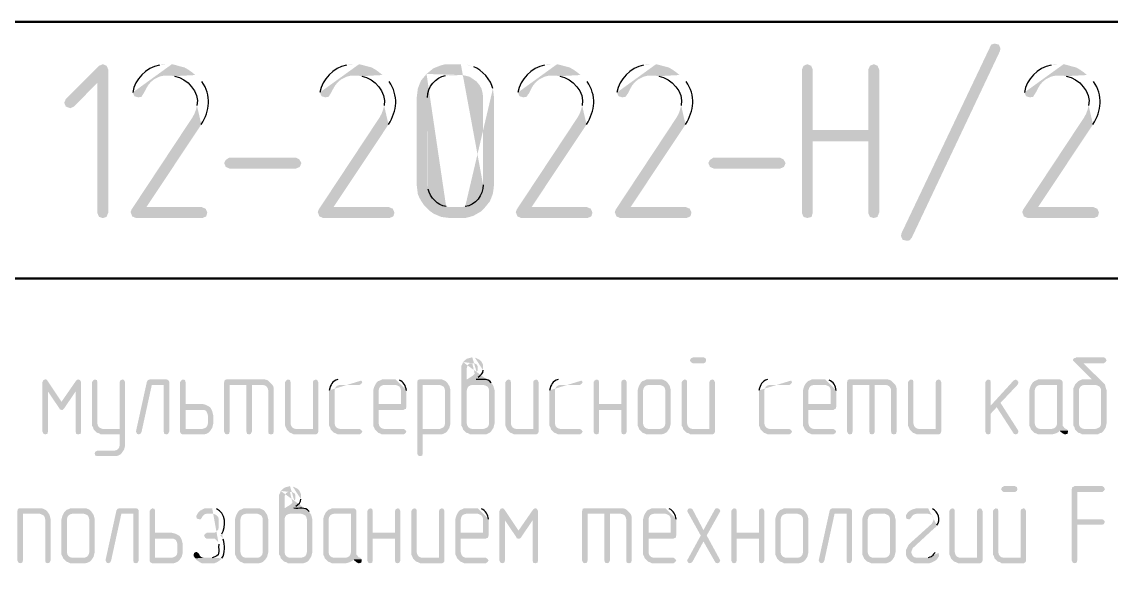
# Model space of a CAD drawing. Header units: millimetres. Extents: x -211 to 10565, y -2293 to 2244.
# Drawn here: x 5056.95 to 5099.33, y -733.94 to -712.16 of the extents above; entities that cross this region are included whole.
import ezdxf

# ---------------------------------------------------------------- set-up
doc = ezdxf.new("R2010")
doc.units = ezdxf.units.MM
doc.layers.add('PDF _Геометрия', color=7, linetype='Continuous')
doc.layers.add('PDF _Сплошная заливка', color=7, linetype='Continuous')

msp = doc.modelspace()

# ---------------------------------------------------------------- hatches: boundary and pattern name
at = {"layer": 'PDF _Сплошная заливка', "transparency": 33554559}
for points in [[(5095.001, -713.307), (5091.573, -720.565), (5091.488, -720.671), (5091.382, -720.692), (5091.213, -720.65), (5091.15, -720.502), (5091.171, -720.396), (5094.62, -713.138), (5094.662, -713.054), (5094.789, -713.011), (5094.959, -713.054), (5095.022, -713.202)], [(5060.107, -713.815), (5059.959, -713.879), (5058.668, -715.17), (5058.605, -715.318), (5058.668, -715.466), (5058.838, -715.529), (5058.986, -715.466), (5059.896, -714.535), (5060.319, -714.027), (5060.255, -713.879)], [(5087.51, -713.815), (5087.362, -713.879), (5087.298, -714.027), (5087.298, -719.613), (5087.362, -719.761), (5087.51, -719.804), (5087.679, -719.761), (5087.679, -719.74), (5087.722, -719.592), (5087.722, -716.82), (5089.88, -716.82), (5087.722, -716.376), (5087.722, -714.027), (5087.658, -713.879)], [(5090.092, -713.815), (5089.944, -713.879), (5089.88, -714.027), (5089.88, -716.376), (5087.722, -716.376), (5089.88, -716.82), (5089.88, -719.613), (5089.944, -719.761), (5090.092, -719.804), (5090.24, -719.761), (5090.24, -719.74), (5090.303, -719.592), (5090.303, -714.027), (5090.24, -713.879)], [(5060.319, -714.027), (5059.896, -714.535), (5059.896, -719.613), (5059.959, -719.761), (5060.107, -719.804), (5060.255, -719.761), (5060.255, -719.74), (5060.319, -719.592)], [(5067.619, -717.878), (5065.038, -717.878), (5064.89, -717.815), (5064.826, -717.666), (5064.89, -717.54), (5065.017, -717.455), (5067.619, -717.455), (5067.746, -717.518), (5067.831, -717.666), (5067.767, -717.815)], [(5086.452, -717.878), (5083.87, -717.878), (5083.722, -717.815), (5083.659, -717.666), (5083.722, -717.54), (5083.849, -717.455), (5086.452, -717.455), (5086.579, -717.518), (5086.664, -717.666), (5086.6, -717.815)], [(5083.468, -725.221), (5083.045, -725.221), (5083.045, -725.242), (5082.982, -725.263), (5082.939, -725.348), (5082.982, -725.411), (5083.045, -725.454), (5083.49, -725.454), (5083.553, -725.411), (5083.574, -725.348), (5083.553, -725.263)], [(5099.042, -725.221), (5097.963, -725.221), (5097.963, -725.242), (5097.879, -725.263), (5097.836, -725.327), (5097.858, -725.369), (5098.577, -726.088), (5098.196, -726.088), (5098.133, -726.109), (5098.048, -726.152), (5097.921, -726.279), (5097.9, -726.342), (5097.858, -726.427), (5097.858, -727.887), (5097.9, -727.95), (5097.921, -728.035), (5098.281, -728.014), (5098.196, -727.993), (5098.133, -727.95), (5098.09, -727.887), (5098.069, -727.802), (5098.069, -726.512), (5098.09, -726.427), (5098.133, -726.363), (5098.196, -726.321), (5098.281, -726.3), (5098.704, -726.3), (5099.085, -726.279), (5099.021, -726.215), (5098.238, -725.454), (5099.042, -725.454), (5099.106, -725.411), (5099.148, -725.348), (5099.106, -725.263)], [(5057.864, -726.088), (5057.801, -726.109), (5057.758, -726.194), (5057.97, -726.554), (5058.414, -727.21), (5058.499, -726.956), (5057.949, -726.131), (5057.907, -726.088)], [(5057.758, -726.194), (5057.758, -728.12), (5057.801, -728.204), (5057.864, -728.226), (5057.949, -728.204), (5057.97, -728.12), (5057.97, -726.554)], [(5059.155, -726.088), (5059.134, -726.088), (5059.07, -726.131), (5058.499, -726.956), (5058.414, -727.21), (5058.436, -727.252), (5058.499, -727.273), (5058.541, -727.273), (5058.605, -727.21), (5059.049, -726.554), (5059.261, -726.194), (5059.219, -726.109)], [(5059.261, -726.194), (5059.049, -726.554), (5059.049, -728.12), (5059.07, -728.204), (5059.155, -728.226), (5059.219, -728.204), (5059.24, -728.204), (5059.261, -728.12)], [(5059.79, -726.088), (5059.726, -726.131), (5059.684, -726.194), (5059.684, -727.887), (5059.726, -727.95), (5059.748, -728.035), (5060.107, -728.014), (5060.044, -727.993), (5059.959, -727.95), (5059.917, -727.887), (5059.896, -727.802), (5059.896, -726.194), (5059.875, -726.109)], [(5060.869, -726.088), (5060.784, -726.131), (5060.763, -726.194), (5060.763, -728.014), (5060.107, -728.014), (5059.748, -728.035), (5059.875, -728.162), (5059.959, -728.183), (5060.023, -728.226), (5060.763, -728.226), (5060.763, -728.649), (5060.742, -728.733), (5060.7, -728.797), (5060.636, -728.839), (5060.552, -728.86), (5059.896, -728.86), (5059.811, -728.903), (5059.79, -728.966), (5059.811, -729.051), (5059.896, -729.072), (5060.636, -729.072), (5060.7, -729.051), (5060.784, -729.008), (5060.848, -728.945), (5060.933, -728.818), (5060.975, -728.649), (5060.975, -726.194), (5060.933, -726.109)], [(5062.583, -726.088), (5061.927, -726.088), (5061.864, -726.109), (5061.821, -726.173), (5061.398, -728.099), (5061.398, -728.12), (5061.44, -728.204), (5061.504, -728.226), (5061.567, -728.204), (5061.61, -728.141), (5062.012, -726.3), (5062.477, -726.3), (5062.689, -726.194), (5062.689, -726.173), (5062.647, -726.109)], [(5062.689, -726.194), (5062.477, -726.3), (5062.477, -728.12), (5062.498, -728.204), (5062.583, -728.226), (5062.647, -728.204), (5062.689, -728.12)], [(5063.218, -726.088), (5063.154, -726.131), (5063.112, -726.194), (5063.112, -728.141), (5063.154, -728.204), (5063.218, -728.226), (5064.043, -728.226), (5064.128, -728.204), (5064.212, -728.162), (5064.276, -728.099), (5064.318, -728.035), (5063.324, -728.014), (5063.324, -727.273), (5063.98, -727.273), (5064.318, -727.231), (5064.276, -727.168), (5064.212, -727.125), (5064.128, -727.083), (5064.064, -727.062), (5063.98, -727.041), (5063.324, -727.041), (5063.324, -726.194), (5063.303, -726.109)], [(5066.328, -726.088), (5064.911, -726.088), (5064.847, -726.109), (5064.826, -726.194), (5064.826, -728.12), (5064.868, -728.204), (5064.932, -728.226), (5065.017, -728.204), (5065.038, -728.12), (5065.038, -726.3), (5066.328, -726.3), (5066.688, -726.279), (5066.561, -726.152), (5066.498, -726.109), (5066.413, -726.088)], [(5066.688, -726.279), (5066.328, -726.3), (5066.413, -726.321), (5066.477, -726.363), (5066.519, -726.427), (5066.54, -726.512), (5066.54, -728.12), (5066.561, -728.204), (5066.646, -728.226), (5066.731, -728.204), (5066.752, -728.12), (5066.752, -726.427), (5066.731, -726.342)], [(5067.302, -726.088), (5067.238, -726.131), (5067.196, -726.194), (5067.196, -727.887), (5067.238, -727.972), (5067.26, -728.035), (5067.619, -728.014), (5067.535, -727.993), (5067.471, -727.95), (5067.429, -727.887), (5067.408, -727.802), (5067.408, -726.194), (5067.386, -726.109)], [(5068.381, -726.088), (5068.296, -726.131), (5068.275, -726.194), (5068.275, -728.014), (5067.619, -728.014), (5067.26, -728.035), (5067.386, -728.162), (5067.45, -728.183), (5067.535, -728.226), (5068.402, -728.226), (5068.466, -728.183), (5068.487, -728.12), (5068.487, -726.194), (5068.445, -726.109)], [(5070.709, -726.279), (5070.666, -726.363), (5070.645, -726.427), (5070.624, -726.512), (5070.624, -727.887), (5070.666, -727.972), (5070.688, -728.035), (5070.814, -728.162), (5070.878, -728.183), (5070.963, -728.226), (5071.809, -728.226), (5071.872, -728.183), (5071.915, -728.12), (5071.872, -728.056), (5071.809, -728.014), (5071.047, -728.014), (5070.963, -727.993), (5070.899, -727.95), (5070.857, -727.887), (5070.836, -727.802), (5070.836, -727.273), (5071.809, -727.273), (5071.83, -727.252), (5071.894, -727.231), (5071.915, -727.146), (5070.836, -727.041), (5070.836, -726.512), (5070.857, -726.427), (5070.899, -726.363), (5070.963, -726.321), (5071.047, -726.3), (5071.492, -726.3)], [(5073.206, -726.088), (5072.423, -726.088), (5072.359, -726.109), (5072.338, -726.194), (5072.338, -728.987), (5072.38, -729.051), (5072.444, -729.072), (5072.528, -729.051), (5072.55, -728.966), (5072.55, -728.226), (5073.29, -728.226), (5073.354, -728.204), (5073.438, -728.162), (5073.502, -728.099), (5073.544, -728.035), (5072.55, -728.014), (5072.55, -726.3), (5073.206, -726.3), (5073.544, -726.279), (5073.502, -726.215), (5073.438, -726.152), (5073.354, -726.109), (5073.29, -726.088)], [(5073.544, -726.279), (5073.206, -726.3), (5073.269, -726.321), (5073.354, -726.363), (5073.396, -726.427), (5073.417, -726.512), (5073.417, -727.802), (5073.396, -727.887), (5073.354, -727.95), (5073.269, -727.993), (5073.206, -728.014), (5072.55, -728.014), (5073.544, -728.035), (5073.586, -727.972), (5073.629, -727.802), (5073.629, -726.512), (5073.586, -726.342)], [(5075.258, -726.279), (5074.898, -726.3), (5074.983, -726.321), (5075.068, -726.363), (5075.11, -726.427), (5075.131, -726.512), (5075.131, -727.802), (5075.11, -727.887), (5075.068, -727.95), (5074.983, -727.993), (5074.898, -728.014), (5074.475, -728.014), (5074.116, -728.035), (5074.242, -728.162), (5074.327, -728.183), (5074.391, -728.226), (5075.004, -728.226), (5075.068, -728.204), (5075.152, -728.162), (5075.216, -728.099), (5075.3, -727.972), (5075.343, -727.802), (5075.343, -726.512), (5075.3, -726.342)], [(5075.872, -726.088), (5075.808, -726.131), (5075.766, -726.194), (5075.766, -727.887), (5075.808, -727.972), (5075.829, -728.035), (5076.189, -728.014), (5076.105, -727.993), (5076.041, -727.95), (5075.999, -727.887), (5075.978, -727.802), (5075.978, -726.194), (5075.956, -726.109)], [(5076.951, -726.088), (5076.866, -726.131), (5076.845, -726.194), (5076.845, -728.014), (5076.189, -728.014), (5075.829, -728.035), (5075.956, -728.162), (5076.02, -728.183), (5076.105, -728.226), (5076.972, -728.226), (5077.036, -728.183), (5077.057, -728.12), (5077.057, -726.194), (5077.014, -726.109)], [(5079.3, -726.088), (5079.236, -726.131), (5079.194, -726.194), (5079.194, -728.12), (5079.236, -728.204), (5079.3, -728.226), (5079.384, -728.204), (5079.406, -728.12), (5079.406, -727.273), (5080.273, -727.273), (5079.406, -727.041), (5079.406, -726.194), (5079.384, -726.109)], [(5080.379, -726.088), (5080.294, -726.131), (5080.273, -726.194), (5080.273, -727.041), (5079.406, -727.041), (5080.273, -727.273), (5080.273, -728.12), (5080.294, -728.204), (5080.379, -728.226), (5080.442, -728.204), (5080.485, -728.12), (5080.485, -726.194), (5080.442, -726.109)], [(5080.993, -726.279), (5080.95, -726.363), (5080.929, -726.427), (5080.908, -726.512), (5080.908, -727.887), (5080.95, -727.972), (5080.971, -728.035), (5081.331, -728.014), (5081.247, -727.993), (5081.183, -727.95), (5081.141, -727.887), (5081.12, -727.802), (5081.12, -726.512), (5081.141, -726.427), (5081.183, -726.363), (5081.247, -726.321), (5081.331, -726.3), (5081.776, -726.3)], [(5081.776, -726.088), (5081.247, -726.088), (5081.162, -726.131), (5081.098, -726.152), (5081.035, -726.215), (5080.993, -726.279), (5081.776, -726.3), (5081.839, -726.321), (5081.924, -726.363), (5081.966, -726.427), (5081.987, -726.512), (5081.987, -727.802), (5081.966, -727.887), (5081.924, -727.95), (5081.86, -727.993), (5081.776, -728.014), (5081.331, -728.014), (5080.971, -728.035), (5081.098, -728.162), (5081.162, -728.183), (5081.247, -728.226), (5081.839, -728.226), (5081.924, -728.204), (5082.008, -728.162), (5082.072, -728.099), (5082.156, -727.972), (5082.199, -727.802), (5082.199, -726.512), (5082.156, -726.342), (5082.072, -726.215), (5082.008, -726.152), (5081.924, -726.109), (5081.86, -726.088)], [(5082.728, -726.088), (5082.664, -726.131), (5082.622, -726.194), (5082.622, -727.887), (5082.664, -727.95), (5082.685, -728.035), (5083.045, -728.014), (5082.961, -727.993), (5082.897, -727.95), (5082.855, -727.887), (5082.834, -727.802), (5082.834, -726.194), (5082.812, -726.109)], [(5083.807, -726.088), (5083.722, -726.131), (5083.701, -726.194), (5083.701, -728.014), (5083.045, -728.014), (5082.685, -728.035), (5082.812, -728.162), (5082.897, -728.183), (5082.961, -728.226), (5083.828, -728.226), (5083.892, -728.183), (5083.913, -728.12), (5083.913, -726.194), (5083.87, -726.109)], [(5087.425, -726.279), (5087.383, -726.363), (5087.362, -726.427), (5087.341, -726.512), (5087.341, -727.887), (5087.383, -727.972), (5087.404, -728.035), (5087.531, -728.162), (5087.595, -728.183), (5087.679, -728.226), (5088.526, -728.226), (5088.589, -728.183), (5088.632, -728.12), (5088.589, -728.056), (5088.526, -728.014), (5087.764, -728.014), (5087.679, -727.993), (5087.616, -727.95), (5087.574, -727.887), (5087.552, -727.802), (5087.552, -727.273), (5088.526, -727.273), (5088.547, -727.252), (5088.61, -727.231), (5088.632, -727.146), (5087.552, -727.041), (5087.552, -726.512), (5087.574, -726.427), (5087.616, -726.363), (5087.679, -726.321), (5087.764, -726.3), (5088.208, -726.3)], [(5090.557, -726.088), (5089.139, -726.088), (5089.076, -726.109), (5089.055, -726.194), (5089.055, -728.12), (5089.097, -728.204), (5089.161, -728.226), (5089.245, -728.204), (5089.266, -728.12), (5089.266, -726.3), (5090.557, -726.3), (5090.917, -726.279), (5090.79, -726.152), (5090.726, -726.109), (5090.642, -726.088)], [(5090.917, -726.279), (5090.557, -726.3), (5090.642, -726.321), (5090.705, -726.363), (5090.748, -726.427), (5090.769, -726.512), (5090.769, -728.12), (5090.79, -728.204), (5090.875, -728.226), (5090.959, -728.204), (5090.98, -728.12), (5090.98, -726.427), (5090.959, -726.342)], [(5091.531, -726.088), (5091.467, -726.131), (5091.425, -726.194), (5091.425, -727.887), (5091.467, -727.972), (5091.488, -728.035), (5091.848, -728.014), (5091.763, -727.993), (5091.7, -727.95), (5091.657, -727.887), (5091.636, -727.802), (5091.636, -726.194), (5091.615, -726.109)], [(5092.61, -726.088), (5092.525, -726.131), (5092.504, -726.194), (5092.504, -728.014), (5091.848, -728.014), (5091.488, -728.035), (5091.615, -728.162), (5091.679, -728.183), (5091.763, -728.226), (5092.631, -728.226), (5092.694, -728.183), (5092.716, -728.12), (5092.716, -726.194), (5092.673, -726.109)], [(5094.535, -726.088), (5094.472, -726.131), (5094.43, -726.194), (5094.43, -728.12), (5094.472, -728.204), (5094.535, -728.226), (5094.62, -728.204), (5094.641, -728.12), (5094.641, -727.421), (5094.874, -727.168), (5094.641, -727.104), (5094.641, -726.194), (5094.62, -726.109)], [(5095.614, -726.088), (5095.53, -726.131), (5094.641, -727.104), (5094.874, -727.168), (5095.53, -728.183), (5095.551, -728.204), (5095.614, -728.226), (5095.678, -728.204), (5095.72, -728.12), (5095.699, -728.056), (5095.022, -726.998), (5095.699, -726.279), (5095.72, -726.194), (5095.678, -726.131)], [(5096.228, -726.279), (5096.186, -726.363), (5096.165, -726.427), (5096.144, -726.512), (5096.144, -727.887), (5096.186, -727.972), (5096.207, -728.035), (5096.334, -728.162), (5096.397, -728.183), (5096.482, -728.226), (5097.032, -728.226), (5097.117, -728.204), (5097.18, -728.183), (5097.265, -728.141), (5097.328, -728.077), (5097.646, -728.077), (5097.582, -728.014), (5096.567, -728.014), (5096.482, -727.993), (5096.419, -727.95), (5096.376, -727.887), (5096.355, -727.802), (5096.355, -726.512), (5096.376, -726.427), (5096.419, -726.363), (5096.482, -726.321), (5096.567, -726.3), (5097.223, -726.3)], [(5097.328, -726.088), (5096.482, -726.088), (5096.397, -726.131), (5096.334, -726.152), (5096.27, -726.215), (5096.228, -726.279), (5097.223, -726.3), (5097.223, -727.802), (5097.202, -727.887), (5097.159, -727.95), (5097.096, -727.993), (5097.011, -728.014), (5096.567, -728.014), (5097.582, -728.014), (5097.519, -727.993), (5097.477, -727.929), (5097.434, -727.887), (5097.434, -726.173), (5097.392, -726.109)], [(5099.085, -726.279), (5098.704, -726.3), (5098.789, -726.321), (5098.873, -726.363), (5098.916, -726.427), (5098.937, -726.512), (5098.937, -727.802), (5098.916, -727.887), (5098.873, -727.95), (5098.789, -727.993), (5098.704, -728.014), (5098.281, -728.014), (5097.921, -728.035), (5098.048, -728.162), (5098.133, -728.183), (5098.196, -728.226), (5098.81, -728.226), (5098.873, -728.183), (5098.958, -728.162), (5099.021, -728.099), (5099.106, -727.972), (5099.148, -727.802), (5099.148, -726.512), (5099.127, -726.448), (5099.106, -726.363)], [(5065.905, -726.3), (5065.694, -726.3), (5065.694, -728.12), (5065.715, -728.204), (5065.799, -728.226), (5065.863, -728.204), (5065.905, -728.12)], [(5090.134, -726.3), (5089.922, -726.3), (5089.922, -728.12), (5089.944, -728.204), (5090.028, -728.226), (5090.092, -728.204), (5090.134, -728.12)], [(5064.318, -727.231), (5063.98, -727.273), (5064.043, -727.273), (5064.128, -727.316), (5064.17, -727.4), (5064.191, -727.485), (5064.191, -727.802), (5064.17, -727.887), (5064.128, -727.95), (5064.043, -727.993), (5063.98, -728.014), (5063.324, -728.014), (5064.318, -728.035), (5064.361, -727.972), (5064.403, -727.802), (5064.403, -727.485), (5064.361, -727.316)], [(5097.646, -728.077), (5097.328, -728.077), (5097.35, -728.12), (5097.413, -728.162), (5097.434, -728.183), (5097.519, -728.226), (5097.54, -728.226), (5097.625, -728.204), (5097.646, -728.12)], [(5095.572, -730.236), (5095.149, -730.236), (5095.149, -730.257), (5095.085, -730.278), (5095.043, -730.363), (5095.085, -730.426), (5095.149, -730.469), (5095.593, -730.469), (5095.657, -730.426), (5095.678, -730.363), (5095.657, -730.278)], [(5098.979, -730.236), (5097.9, -730.236), (5097.879, -730.257), (5097.815, -730.278), (5097.794, -730.363), (5097.794, -733.135), (5097.836, -733.219), (5097.9, -733.241), (5097.984, -733.219), (5098.006, -733.135), (5098.006, -731.738), (5098.979, -731.738), (5099.042, -731.717), (5099.085, -731.632), (5099.042, -731.569), (5098.979, -731.527), (5098.006, -731.527), (5098.006, -730.469), (5098.979, -730.469), (5099.042, -730.426), (5099.085, -730.363), (5099.042, -730.278)], [(5057.653, -731.103), (5056.87, -731.103), (5056.806, -731.125), (5056.785, -731.209), (5056.785, -733.135), (5056.827, -733.219), (5056.891, -733.241), (5056.976, -733.219), (5056.997, -733.135), (5056.997, -731.315), (5057.653, -731.315), (5057.991, -731.294), (5057.949, -731.23), (5057.885, -731.167), (5057.801, -731.125), (5057.737, -731.103)], [(5057.991, -731.294), (5057.653, -731.315), (5057.716, -731.336), (5057.801, -731.378), (5057.843, -731.442), (5057.864, -731.527), (5057.864, -733.135), (5057.885, -733.219), (5057.97, -733.241), (5058.034, -733.219), (5058.076, -733.135), (5058.076, -731.527), (5058.034, -731.357)], [(5058.584, -731.294), (5058.541, -731.378), (5058.52, -731.442), (5058.499, -731.527), (5058.499, -732.902), (5058.541, -732.987), (5058.563, -733.05), (5058.922, -733.029), (5058.838, -733.008), (5058.774, -732.965), (5058.732, -732.902), (5058.711, -732.817), (5058.711, -731.527), (5058.732, -731.442), (5058.774, -731.378), (5058.838, -731.336), (5058.922, -731.315), (5059.367, -731.315)], [(5059.367, -731.103), (5058.838, -731.103), (5058.753, -731.146), (5058.69, -731.167), (5058.626, -731.23), (5058.584, -731.294), (5059.367, -731.315), (5059.43, -731.336), (5059.515, -731.378), (5059.557, -731.442), (5059.578, -731.527), (5059.578, -732.817), (5059.557, -732.902), (5059.515, -732.965), (5059.451, -733.008), (5059.367, -733.029), (5058.922, -733.029), (5058.563, -733.05), (5058.69, -733.177), (5058.753, -733.198), (5058.838, -733.241), (5059.43, -733.241), (5059.515, -733.219), (5059.599, -733.177), (5059.663, -733.114), (5059.748, -732.987), (5059.79, -732.817), (5059.79, -731.527), (5059.748, -731.357), (5059.663, -731.23), (5059.599, -731.167), (5059.515, -731.125), (5059.451, -731.103)], [(5061.398, -731.103), (5060.742, -731.103), (5060.679, -731.125), (5060.636, -731.188), (5060.213, -733.114), (5060.213, -733.135), (5060.255, -733.219), (5060.319, -733.241), (5060.382, -733.219), (5060.425, -733.156), (5060.827, -731.315), (5061.292, -731.315), (5061.504, -731.209), (5061.504, -731.188), (5061.462, -731.125)], [(5061.504, -731.209), (5061.292, -731.315), (5061.292, -733.135), (5061.313, -733.219), (5061.398, -733.241), (5061.462, -733.219), (5061.504, -733.135)], [(5062.033, -731.103), (5061.969, -731.146), (5061.927, -731.209), (5061.927, -733.156), (5061.969, -733.219), (5062.033, -733.241), (5062.858, -733.241), (5062.943, -733.219), (5063.027, -733.177), (5063.091, -733.114), (5063.133, -733.05), (5062.139, -733.029), (5062.139, -732.288), (5062.795, -732.288), (5063.133, -732.246), (5063.091, -732.183), (5063.027, -732.14), (5062.943, -732.098), (5062.879, -732.077), (5062.795, -732.056), (5062.139, -732.056), (5062.139, -731.209), (5062.118, -731.125)], [(5063.789, -731.315), (5063.747, -731.4), (5063.747, -731.442), (5063.768, -731.505), (5063.853, -731.527), (5063.916, -731.527), (5063.959, -731.463), (5063.98, -731.421), (5064.064, -731.336), (5064.149, -731.315), (5064.361, -731.315)], [(5065.334, -731.294), (5065.292, -731.378), (5065.27, -731.442), (5065.249, -731.527), (5065.249, -732.902), (5065.292, -732.987), (5065.313, -733.05), (5065.672, -733.029), (5065.588, -733.008), (5065.524, -732.965), (5065.482, -732.902), (5065.461, -732.817), (5065.461, -731.527), (5065.482, -731.442), (5065.524, -731.378), (5065.588, -731.336), (5065.672, -731.315), (5066.117, -731.315)], [(5066.117, -731.103), (5065.588, -731.103), (5065.503, -731.146), (5065.44, -731.167), (5065.376, -731.23), (5065.334, -731.294), (5066.117, -731.315), (5066.18, -731.336), (5066.265, -731.378), (5066.307, -731.442), (5066.328, -731.527), (5066.328, -732.817), (5066.307, -732.902), (5066.265, -732.965), (5066.202, -733.008), (5066.117, -733.029), (5065.672, -733.029), (5065.313, -733.05), (5065.44, -733.177), (5065.503, -733.198), (5065.588, -733.241), (5066.18, -733.241), (5066.265, -733.219), (5066.35, -733.177), (5066.413, -733.114), (5066.498, -732.987), (5066.54, -732.817), (5066.54, -731.527), (5066.498, -731.357), (5066.413, -731.23), (5066.35, -731.167), (5066.265, -731.125), (5066.202, -731.103)], [(5068.169, -731.294), (5067.81, -731.315), (5067.894, -731.336), (5067.979, -731.378), (5068.021, -731.442), (5068.042, -731.527), (5068.042, -732.817), (5068.021, -732.902), (5067.979, -732.965), (5067.894, -733.008), (5067.81, -733.029), (5067.386, -733.029), (5067.027, -733.05), (5067.154, -733.177), (5067.238, -733.198), (5067.302, -733.241), (5067.916, -733.241), (5067.979, -733.219), (5068.064, -733.177), (5068.127, -733.114), (5068.212, -732.987), (5068.254, -732.817), (5068.254, -731.527), (5068.212, -731.357)], [(5068.762, -731.294), (5068.72, -731.378), (5068.698, -731.442), (5068.677, -731.527), (5068.677, -732.902), (5068.72, -732.987), (5068.741, -733.05), (5068.868, -733.177), (5068.931, -733.198), (5069.016, -733.241), (5069.566, -733.241), (5069.651, -733.219), (5069.714, -733.198), (5069.799, -733.156), (5069.862, -733.092), (5070.18, -733.092), (5070.116, -733.029), (5069.1, -733.029), (5069.016, -733.008), (5068.952, -732.965), (5068.91, -732.902), (5068.889, -732.817), (5068.889, -731.527), (5068.91, -731.442), (5068.952, -731.378), (5069.016, -731.336), (5069.1, -731.315), (5069.756, -731.315)], [(5069.862, -731.103), (5069.016, -731.103), (5068.931, -731.146), (5068.868, -731.167), (5068.804, -731.23), (5068.762, -731.294), (5069.756, -731.315), (5069.756, -732.817), (5069.735, -732.902), (5069.693, -732.965), (5069.629, -733.008), (5069.545, -733.029), (5069.1, -733.029), (5070.116, -733.029), (5070.053, -733.008), (5070.01, -732.944), (5069.968, -732.902), (5069.968, -731.188), (5069.926, -731.125)], [(5070.497, -731.103), (5070.434, -731.146), (5070.391, -731.209), (5070.391, -733.135), (5070.434, -733.219), (5070.497, -733.241), (5070.582, -733.219), (5070.603, -733.135), (5070.603, -732.288), (5071.47, -732.288), (5070.603, -732.056), (5070.603, -731.209), (5070.582, -731.125)], [(5071.576, -731.103), (5071.492, -731.146), (5071.47, -731.209), (5071.47, -732.056), (5070.603, -732.056), (5071.47, -732.288), (5071.47, -733.135), (5071.492, -733.219), (5071.576, -733.241), (5071.64, -733.219), (5071.682, -733.135), (5071.682, -731.209), (5071.64, -731.125)], [(5072.211, -731.103), (5072.148, -731.146), (5072.105, -731.209), (5072.105, -732.902), (5072.148, -732.987), (5072.169, -733.05), (5072.528, -733.029), (5072.444, -733.008), (5072.38, -732.965), (5072.338, -732.902), (5072.317, -732.817), (5072.317, -731.209), (5072.296, -731.125)], [(5073.29, -731.103), (5073.206, -731.146), (5073.184, -731.209), (5073.184, -733.029), (5072.528, -733.029), (5072.169, -733.05), (5072.296, -733.177), (5072.359, -733.198), (5072.444, -733.241), (5073.311, -733.241), (5073.375, -733.198), (5073.396, -733.135), (5073.396, -731.209), (5073.354, -731.125)], [(5073.904, -731.294), (5073.862, -731.378), (5073.84, -731.442), (5073.819, -731.527), (5073.819, -732.902), (5073.862, -732.987), (5073.883, -733.05), (5074.01, -733.177), (5074.073, -733.198), (5074.158, -733.241), (5075.004, -733.241), (5075.068, -733.198), (5075.11, -733.135), (5075.068, -733.071), (5075.004, -733.029), (5074.242, -733.029), (5074.158, -733.008), (5074.094, -732.965), (5074.052, -732.902), (5074.031, -732.817), (5074.031, -732.288), (5075.004, -732.288), (5075.025, -732.267), (5075.089, -732.246), (5075.11, -732.161), (5074.031, -732.056), (5074.031, -731.527), (5074.052, -731.442), (5074.094, -731.378), (5074.158, -731.336), (5074.242, -731.315), (5074.687, -731.315)], [(5075.639, -731.103), (5075.576, -731.125), (5075.533, -731.209), (5075.745, -731.569), (5076.189, -732.225), (5076.274, -731.971), (5075.724, -731.146), (5075.681, -731.103)], [(5075.533, -731.209), (5075.533, -733.135), (5075.576, -733.219), (5075.639, -733.241), (5075.724, -733.219), (5075.745, -733.135), (5075.745, -731.569)], [(5076.93, -731.103), (5076.909, -731.103), (5076.845, -731.146), (5076.274, -731.971), (5076.189, -732.225), (5076.21, -732.267), (5076.274, -732.288), (5076.316, -732.288), (5076.38, -732.225), (5076.824, -731.569), (5077.036, -731.209), (5076.993, -731.125)], [(5077.036, -731.209), (5076.824, -731.569), (5076.824, -733.135), (5076.845, -733.219), (5076.93, -733.241), (5076.993, -733.219), (5077.014, -733.219), (5077.036, -733.135)], [(5080.252, -731.103), (5078.834, -731.103), (5078.771, -731.125), (5078.75, -731.209), (5078.75, -733.135), (5078.792, -733.219), (5078.855, -733.241), (5078.94, -733.219), (5078.961, -733.135), (5078.961, -731.315), (5080.252, -731.315), (5080.612, -731.294), (5080.485, -731.167), (5080.421, -731.125), (5080.337, -731.103)], [(5079.829, -731.315), (5079.617, -731.315), (5079.617, -733.135), (5079.638, -733.219), (5079.723, -733.241), (5079.786, -733.219), (5079.829, -733.135)], [(5080.612, -731.294), (5080.252, -731.315), (5080.337, -731.336), (5080.4, -731.378), (5080.442, -731.442), (5080.464, -731.527), (5080.464, -733.135), (5080.485, -733.219), (5080.569, -733.241), (5080.654, -733.219), (5080.675, -733.135), (5080.675, -731.442), (5080.654, -731.357)], [(5081.204, -731.294), (5081.162, -731.378), (5081.141, -731.442), (5081.12, -731.527), (5081.12, -732.902), (5081.162, -732.987), (5081.183, -733.05), (5081.31, -733.177), (5081.374, -733.198), (5081.458, -733.241), (5082.305, -733.241), (5082.368, -733.198), (5082.41, -733.135), (5082.368, -733.071), (5082.305, -733.029), (5081.543, -733.029), (5081.458, -733.008), (5081.395, -732.965), (5081.352, -732.902), (5081.331, -732.817), (5081.331, -732.288), (5082.305, -732.288), (5082.326, -732.267), (5082.389, -732.246), (5082.41, -732.161), (5081.331, -732.056), (5081.331, -731.527), (5081.352, -731.442), (5081.395, -731.378), (5081.458, -731.336), (5081.543, -731.315), (5081.987, -731.315)], [(5082.939, -731.103), (5082.876, -731.125), (5082.834, -731.209), (5082.855, -731.251), (5083.363, -732.161), (5083.468, -732.394), (5083.913, -733.177), (5083.934, -733.219), (5083.997, -733.241), (5084.019, -733.241), (5084.082, -733.219), (5084.124, -733.135), (5084.103, -733.092), (5083.595, -732.161), (5083.468, -731.95), (5083.045, -731.146), (5083.024, -731.125)], [(5084.019, -731.103), (5083.955, -731.103), (5083.913, -731.146), (5083.468, -731.95), (5083.595, -732.161), (5084.103, -731.251), (5084.124, -731.209), (5084.082, -731.125)], [(5084.653, -731.103), (5084.59, -731.146), (5084.548, -731.209), (5084.548, -733.135), (5084.59, -733.219), (5084.653, -733.241), (5084.738, -733.219), (5084.759, -733.135), (5084.759, -732.288), (5085.627, -732.288), (5084.759, -732.056), (5084.759, -731.209), (5084.738, -731.125)], [(5085.733, -731.103), (5085.648, -731.146), (5085.627, -731.209), (5085.627, -732.056), (5084.759, -732.056), (5085.627, -732.288), (5085.627, -733.135), (5085.648, -733.219), (5085.733, -733.241), (5085.796, -733.219), (5085.838, -733.135), (5085.838, -731.209), (5085.796, -731.125)], [(5086.346, -731.294), (5086.304, -731.378), (5086.283, -731.442), (5086.262, -731.527), (5086.262, -732.902), (5086.304, -732.987), (5086.325, -733.05), (5086.685, -733.029), (5086.6, -733.008), (5086.537, -732.965), (5086.494, -732.902), (5086.473, -732.817), (5086.473, -731.527), (5086.494, -731.442), (5086.537, -731.378), (5086.6, -731.336), (5086.685, -731.315), (5087.129, -731.315)], [(5087.129, -731.103), (5086.6, -731.103), (5086.516, -731.146), (5086.452, -731.167), (5086.389, -731.23), (5086.346, -731.294), (5087.129, -731.315), (5087.193, -731.336), (5087.277, -731.378), (5087.32, -731.442), (5087.341, -731.527), (5087.341, -732.817), (5087.32, -732.902), (5087.277, -732.965), (5087.214, -733.008), (5087.129, -733.029), (5086.685, -733.029), (5086.325, -733.05), (5086.452, -733.177), (5086.516, -733.198), (5086.6, -733.241), (5087.193, -733.241), (5087.277, -733.219), (5087.362, -733.177), (5087.425, -733.114), (5087.51, -732.987), (5087.552, -732.817), (5087.552, -731.527), (5087.51, -731.357), (5087.425, -731.23), (5087.362, -731.167), (5087.277, -731.125), (5087.214, -731.103)], [(5089.139, -731.103), (5088.483, -731.103), (5088.42, -731.125), (5088.378, -731.188), (5087.954, -733.114), (5087.954, -733.135), (5087.997, -733.219), (5088.06, -733.241), (5088.124, -733.219), (5088.166, -733.156), (5088.568, -731.315), (5089.034, -731.315), (5089.245, -731.209), (5089.245, -731.188), (5089.203, -731.125)], [(5089.245, -731.209), (5089.034, -731.315), (5089.034, -733.135), (5089.055, -733.219), (5089.139, -733.241), (5089.203, -733.219), (5089.245, -733.135)], [(5089.732, -731.294), (5089.69, -731.378), (5089.668, -731.442), (5089.647, -731.527), (5089.647, -732.902), (5089.69, -732.987), (5089.711, -733.05), (5090.07, -733.029), (5089.986, -733.008), (5089.922, -732.965), (5089.88, -732.902), (5089.859, -732.817), (5089.859, -731.527), (5089.88, -731.442), (5089.922, -731.378), (5089.986, -731.336), (5090.07, -731.315), (5090.515, -731.315)], [(5090.515, -731.103), (5089.986, -731.103), (5089.901, -731.146), (5089.838, -731.167), (5089.774, -731.23), (5089.732, -731.294), (5090.515, -731.315), (5090.578, -731.336), (5090.663, -731.378), (5090.705, -731.442), (5090.726, -731.527), (5090.726, -732.817), (5090.705, -732.902), (5090.663, -732.965), (5090.599, -733.008), (5090.515, -733.029), (5090.07, -733.029), (5089.711, -733.05), (5089.838, -733.177), (5089.901, -733.198), (5089.986, -733.241), (5090.578, -733.241), (5090.663, -733.219), (5090.748, -733.177), (5090.811, -733.114), (5090.896, -732.987), (5090.938, -732.817), (5090.938, -731.527), (5090.896, -731.357), (5090.811, -731.23), (5090.748, -731.167), (5090.663, -731.125), (5090.599, -731.103)], [(5091.382, -731.315), (5091.34, -731.378), (5091.34, -731.421), (5091.361, -731.505), (5091.446, -731.527), (5091.488, -731.527), (5091.552, -731.463), (5091.573, -731.421), (5091.636, -731.357), (5091.679, -731.336), (5091.763, -731.315), (5092.208, -731.315)], [(5093.139, -731.103), (5093.075, -731.146), (5093.033, -731.209), (5093.033, -732.902), (5093.075, -732.987), (5093.096, -733.05), (5093.456, -733.029), (5093.371, -733.008), (5093.308, -732.965), (5093.266, -732.902), (5093.245, -732.817), (5093.245, -731.209), (5093.223, -731.125)], [(5094.218, -731.103), (5094.133, -731.146), (5094.112, -731.209), (5094.112, -733.029), (5093.456, -733.029), (5093.096, -733.05), (5093.223, -733.177), (5093.287, -733.198), (5093.371, -733.241), (5094.239, -733.241), (5094.303, -733.198), (5094.324, -733.135), (5094.324, -731.209), (5094.281, -731.125)], [(5094.832, -731.103), (5094.768, -731.146), (5094.726, -731.209), (5094.726, -732.902), (5094.768, -732.965), (5094.789, -733.05), (5095.149, -733.029), (5095.064, -733.008), (5095.001, -732.965), (5094.959, -732.902), (5094.937, -732.817), (5094.937, -731.209), (5094.916, -731.125)], [(5095.911, -731.103), (5095.826, -731.146), (5095.805, -731.209), (5095.805, -733.029), (5095.149, -733.029), (5094.789, -733.05), (5094.916, -733.177), (5095.001, -733.198), (5095.064, -733.241), (5095.932, -733.241), (5095.995, -733.198), (5096.017, -733.135), (5096.017, -731.209), (5095.974, -731.125)], [(5083.363, -732.161), (5082.855, -733.092), (5082.834, -733.135), (5082.876, -733.219), (5082.939, -733.241), (5083.003, -733.219), (5083.045, -733.177), (5083.468, -732.394)], [(5063.133, -732.246), (5062.795, -732.288), (5062.858, -732.288), (5062.943, -732.331), (5062.985, -732.415), (5063.006, -732.5), (5063.006, -732.817), (5062.985, -732.902), (5062.943, -732.965), (5062.858, -733.008), (5062.795, -733.029), (5062.139, -733.029), (5063.133, -733.05), (5063.176, -732.987), (5063.218, -732.817), (5063.218, -732.5), (5063.176, -732.331)], [(5063.747, -732.796), (5063.662, -732.839), (5063.641, -732.902), (5063.641, -732.965), (5063.705, -733.05), (5064.043, -733.029), (5064.001, -733.029), (5063.916, -732.987), (5063.874, -732.944), (5063.853, -732.881), (5063.81, -732.839)], [(5070.18, -733.092), (5069.862, -733.092), (5069.883, -733.135), (5069.947, -733.177), (5069.968, -733.198), (5070.053, -733.241), (5070.074, -733.241), (5070.159, -733.219), (5070.18, -733.135)]]:
    msp.add_hatch(color=256, dxfattribs=at).paths.add_polyline_path(points)
h = msp.add_hatch(color=256, dxfattribs=at)
h.paths.add_polyline_path([(5062.625, -713.815), (5062.477, -713.815), (5062.308, -713.858)], flags=0)
h.paths.add_polyline_path([(5061.271, -714.916), (5061.335, -715.064), (5061.483, -715.106), (5061.61, -715.085), (5061.673, -714.979), (5061.694, -714.958), (5061.779, -714.789), (5061.864, -714.641), (5061.969, -714.514), (5062.096, -714.408), (5062.308, -714.302), (5062.477, -714.26), (5062.647, -714.26), (5063.705, -714.238), (5063.578, -714.133), (5063.429, -714.027), (5063.281, -713.942), (5063.112, -713.9), (5062.964, -713.858), (5062.795, -713.815)], flags=0)
h = msp.add_hatch(color=256, dxfattribs=at)
h.paths.add_polyline_path([(5069.905, -713.815), (5069.756, -713.815), (5069.587, -713.858)], flags=0)
h.paths.add_polyline_path([(5068.55, -714.916), (5068.614, -715.064), (5068.762, -715.106), (5068.889, -715.085), (5068.952, -714.979), (5068.974, -714.958), (5069.058, -714.789), (5069.143, -714.641), (5069.249, -714.514), (5069.376, -714.408), (5069.587, -714.302), (5069.756, -714.26), (5069.926, -714.26), (5070.984, -714.238), (5070.857, -714.133), (5070.709, -714.027), (5070.561, -713.942), (5070.391, -713.9), (5070.243, -713.858), (5070.074, -713.815)], flags=0)
h = msp.add_hatch(color=256, dxfattribs=at)
h.paths.add_polyline_path([(5074.031, -713.815), (5073.438, -713.815), (5073.269, -713.858), (5073.1, -713.921), (5072.952, -713.985), (5072.698, -714.196), (5074.031, -714.238), (5074.2, -714.26), (5074.369, -714.302), (5074.496, -714.387), (5074.645, -714.492), (5074.75, -714.619), (5074.835, -714.768), (5074.877, -714.937), (5074.898, -715.106), (5074.898, -718.513)], flags=0)
h.paths.add_polyline_path([(5074.2, -719.359), (5074.031, -719.38), (5073.608, -719.38), (5074.941, -719.423), (5075.152, -719.169), (5075.216, -719.021), (5075.279, -718.851), (5075.3, -718.703), (5075.322, -718.513), (5075.322, -715.106), (5075.279, -714.768)], flags=0)
h.paths.add_polyline_path([(5074.539, -713.921), (5074.369, -713.858), (5074.2, -713.815)], flags=0)
h = msp.add_hatch(color=256, dxfattribs=at)
h.paths.add_polyline_path([(5077.607, -713.815), (5077.459, -713.815), (5077.29, -713.858)], flags=0)
h.paths.add_polyline_path([(5076.253, -714.916), (5076.316, -715.064), (5076.464, -715.106), (5076.591, -715.085), (5076.655, -714.979), (5076.676, -714.958), (5076.761, -714.789), (5076.845, -714.641), (5076.951, -714.514), (5077.078, -714.408), (5077.29, -714.302), (5077.459, -714.26), (5077.628, -714.26), (5078.686, -714.238), (5078.559, -714.133), (5078.411, -714.027), (5078.263, -713.942), (5078.094, -713.9), (5077.946, -713.858), (5077.776, -713.815)], flags=0)
h = msp.add_hatch(color=256, dxfattribs=at)
h.paths.add_polyline_path([(5081.458, -713.815), (5081.31, -713.815), (5081.141, -713.858)], flags=0)
h.paths.add_polyline_path([(5080.104, -714.916), (5080.167, -715.064), (5080.316, -715.106), (5080.442, -715.085), (5080.506, -714.979), (5080.527, -714.958), (5080.612, -714.789), (5080.696, -714.641), (5080.802, -714.514), (5080.929, -714.408), (5080.971, -714.387), (5081.141, -714.302), (5081.31, -714.26), (5081.479, -714.26), (5082.537, -714.238), (5082.41, -714.133), (5082.262, -714.027), (5082.114, -713.942), (5081.945, -713.9), (5081.797, -713.858), (5081.627, -713.815)], flags=0)
h = msp.add_hatch(color=256, dxfattribs=at)
h.paths.add_polyline_path([(5097.307, -713.815), (5097.159, -713.815), (5096.99, -713.858)], flags=0)
h.paths.add_polyline_path([(5095.953, -714.916), (5096.017, -715.064), (5096.165, -715.106), (5096.292, -715.085), (5096.355, -714.979), (5096.376, -714.958), (5096.461, -714.789), (5096.546, -714.641), (5096.651, -714.514), (5096.778, -714.408), (5096.821, -714.387), (5096.99, -714.302), (5097.159, -714.26), (5097.328, -714.26), (5098.387, -714.238), (5098.26, -714.133), (5098.111, -714.027), (5097.963, -713.942), (5097.794, -713.9), (5097.646, -713.858), (5097.477, -713.815)], flags=0)
h = msp.add_hatch(color=256, dxfattribs=at)
h.paths.add_polyline_path([(5063.705, -714.238), (5062.647, -714.26), (5062.731, -714.26), (5062.9, -714.281)], flags=0)
h.paths.add_polyline_path([(5063.768, -715.423), (5063.726, -715.593), (5063.662, -715.762), (5063.578, -715.91), (5061.229, -719.465), (5061.186, -719.571), (5061.25, -719.74), (5061.398, -719.804), (5063.98, -719.804), (5064.128, -719.74), (5064.17, -719.592), (5064.107, -719.444), (5063.959, -719.38), (5061.8, -719.38), (5063.937, -716.164)], flags=0)
h.paths.add_polyline_path([(5063.959, -714.492), (5063.853, -714.365)], flags=0)
h = msp.add_hatch(color=256, dxfattribs=at)
h.paths.add_polyline_path([(5070.984, -714.238), (5069.926, -714.26), (5070.01, -714.26), (5070.18, -714.281)], flags=0)
h.paths.add_polyline_path([(5071.047, -715.423), (5071.005, -715.593), (5070.941, -715.762), (5070.857, -715.91), (5068.508, -719.465), (5068.466, -719.571), (5068.529, -719.74), (5068.677, -719.804), (5071.259, -719.804), (5071.407, -719.74), (5071.449, -719.592), (5071.386, -719.444), (5071.238, -719.38), (5069.079, -719.38), (5071.217, -716.164)], flags=0)
h.paths.add_polyline_path([(5071.238, -714.492), (5071.132, -714.365)], flags=0)
h = msp.add_hatch(color=256, dxfattribs=at)
h.paths.add_polyline_path([(5072.698, -714.196), (5072.486, -714.45), (5072.423, -714.598), (5072.359, -714.768), (5072.317, -715.106), (5072.317, -718.534), (5072.359, -718.873), (5072.423, -719.021), (5072.507, -719.169), (5072.592, -719.296), (5072.825, -719.529), (5072.973, -719.634), (5073.269, -719.761), (5073.608, -719.804), (5074.2, -719.804), (5074.369, -719.761), (5074.518, -719.719), (5074.814, -719.55), (5074.941, -719.423), (5073.608, -719.38), (5073.46, -719.359)], flags=0)
h.paths.add_polyline_path([(5072.761, -718.682), (5072.74, -718.513), (5072.74, -715.106)], flags=0)
h.paths.add_polyline_path([(5073.438, -714.26), (5073.608, -714.238), (5074.031, -714.238)], flags=0)
h = msp.add_hatch(color=256, dxfattribs=at)
h.paths.add_polyline_path([(5078.686, -714.238), (5077.628, -714.26), (5077.713, -714.26), (5077.882, -714.281)], flags=0)
h.paths.add_polyline_path([(5078.75, -715.423), (5078.707, -715.593), (5078.644, -715.762), (5078.559, -715.91), (5076.21, -719.465), (5076.168, -719.571), (5076.232, -719.74), (5076.38, -719.804), (5078.961, -719.804), (5079.109, -719.74), (5079.152, -719.592), (5079.088, -719.444), (5078.94, -719.38), (5076.782, -719.38), (5078.919, -716.164)], flags=0)
h.paths.add_polyline_path([(5078.94, -714.492), (5078.834, -714.365)], flags=0)
h = msp.add_hatch(color=256, dxfattribs=at)
h.paths.add_polyline_path([(5082.537, -714.238), (5081.479, -714.26), (5081.564, -714.26), (5081.733, -714.281)], flags=0)
h.paths.add_polyline_path([(5082.601, -715.423), (5082.559, -715.593), (5082.495, -715.762), (5082.41, -715.91), (5080.062, -719.465), (5080.019, -719.571), (5080.083, -719.74), (5080.231, -719.804), (5082.812, -719.804), (5082.961, -719.74), (5083.003, -719.592), (5082.939, -719.444), (5082.791, -719.38), (5080.633, -719.38), (5082.77, -716.164)], flags=0)
h.paths.add_polyline_path([(5082.791, -714.492), (5082.685, -714.365)], flags=0)
h = msp.add_hatch(color=256, dxfattribs=at)
h.paths.add_polyline_path([(5098.387, -714.238), (5097.328, -714.26), (5097.413, -714.26), (5097.582, -714.281)], flags=0)
h.paths.add_polyline_path([(5098.45, -715.423), (5098.408, -715.593), (5098.344, -715.762), (5098.26, -715.91), (5095.911, -719.465), (5095.868, -719.571), (5095.932, -719.74), (5096.08, -719.804), (5098.662, -719.804), (5098.81, -719.74), (5098.852, -719.592), (5098.789, -719.444), (5098.64, -719.38), (5096.482, -719.38), (5098.619, -716.164)], flags=0)
h.paths.add_polyline_path([(5098.64, -714.492), (5098.535, -714.365)], flags=0)
h = msp.add_hatch(color=256, dxfattribs=at)
h.paths.add_polyline_path([(5074.116, -725.411), (5074.094, -725.475), (5074.052, -725.559), (5074.052, -727.887), (5074.094, -727.95), (5074.116, -728.035), (5074.475, -728.014), (5074.391, -727.993), (5074.327, -727.95), (5074.285, -727.887), (5074.264, -727.802), (5074.264, -726.512), (5074.285, -726.427), (5074.327, -726.363), (5074.391, -726.321), (5074.475, -726.3), (5074.898, -726.3), (5075.258, -726.279), (5075.216, -726.215)], flags=0)
h.paths.add_polyline_path([(5074.623, -726.088), (5074.264, -726.088), (5074.264, -725.644), (5074.285, -725.559), (5074.327, -725.496), (5074.391, -725.454), (5074.475, -725.454)], flags=0)
h = msp.add_hatch(color=256, dxfattribs=at)
h.paths.add_polyline_path([(5074.475, -725.221), (5074.412, -725.242), (5074.327, -725.263), (5074.264, -725.284), (5074.179, -725.348), (5074.116, -725.411), (5074.475, -725.454), (5074.56, -725.454), (5074.623, -725.496), (5074.645, -725.496), (5074.687, -725.58), (5074.687, -725.729), (5074.645, -725.792), (5074.623, -725.813), (5074.496, -725.94), (5074.433, -725.983), (5074.264, -726.088), (5074.623, -726.088), (5074.708, -726.004)], flags=0)
h.paths.add_polyline_path([(5074.898, -725.729), (5074.898, -725.538), (5074.877, -725.475), (5074.835, -725.39), (5074.771, -725.327), (5074.645, -725.263), (5074.581, -725.242)], flags=0)
h = msp.add_hatch(color=256, dxfattribs=at)
h.paths.add_polyline_path([(5070.095, -726.088), (5069.249, -726.088)], flags=0)
h.paths.add_polyline_path([(5068.91, -726.512), (5068.91, -727.887), (5068.952, -727.972), (5068.974, -728.035), (5069.1, -728.162), (5069.164, -728.183), (5069.249, -728.226), (5070.095, -728.226), (5070.159, -728.183), (5070.201, -728.12), (5070.159, -728.056), (5070.095, -728.014), (5069.333, -728.014), (5069.249, -727.993), (5069.185, -727.95), (5069.143, -727.887), (5069.122, -727.802), (5069.122, -726.512), (5069.143, -726.427), (5069.185, -726.363), (5069.249, -726.321), (5069.333, -726.3), (5070.095, -726.3), (5070.159, -726.258), (5070.201, -726.194), (5070.159, -726.131)], flags=0)
h = msp.add_hatch(color=256, dxfattribs=at)
h.paths.add_polyline_path([(5071.492, -726.088), (5070.963, -726.088), (5070.878, -726.131), (5070.814, -726.152), (5070.751, -726.215), (5070.709, -726.279), (5071.492, -726.3), (5071.555, -726.321), (5071.64, -726.363), (5071.682, -726.427), (5071.703, -726.512), (5071.703, -727.041), (5070.836, -727.041), (5071.915, -727.146), (5071.915, -726.512)], flags=0)
h.paths.add_polyline_path([(5071.64, -726.109), (5071.576, -726.088)], flags=0)
h = msp.add_hatch(color=256, dxfattribs=at)
h.paths.add_polyline_path([(5078.665, -726.088), (5077.819, -726.088)], flags=0)
h.paths.add_polyline_path([(5077.48, -726.512), (5077.48, -727.887), (5077.522, -727.972), (5077.543, -728.035), (5077.67, -728.162), (5077.734, -728.183), (5077.819, -728.226), (5078.665, -728.226), (5078.728, -728.183), (5078.771, -728.12), (5078.728, -728.056), (5078.665, -728.014), (5077.903, -728.014), (5077.819, -727.993), (5077.755, -727.95), (5077.713, -727.887), (5077.692, -727.802), (5077.692, -726.512), (5077.713, -726.427), (5077.755, -726.363), (5077.819, -726.321), (5077.903, -726.3), (5078.665, -726.3), (5078.728, -726.258), (5078.771, -726.194), (5078.728, -726.131)], flags=0)
h = msp.add_hatch(color=256, dxfattribs=at)
h.paths.add_polyline_path([(5086.812, -726.088), (5085.965, -726.088)], flags=0)
h.paths.add_polyline_path([(5085.627, -726.512), (5085.627, -727.887), (5085.669, -727.972), (5085.69, -728.035), (5085.817, -728.162), (5085.881, -728.183), (5085.965, -728.226), (5086.812, -728.226), (5086.875, -728.183), (5086.918, -728.12), (5086.875, -728.056), (5086.812, -728.014), (5086.05, -728.014), (5085.965, -727.993), (5085.902, -727.95), (5085.86, -727.887), (5085.838, -727.802), (5085.838, -726.512), (5085.86, -726.427), (5085.902, -726.363), (5085.965, -726.321), (5086.05, -726.3), (5086.812, -726.3), (5086.875, -726.258), (5086.918, -726.194), (5086.875, -726.131)], flags=0)
h = msp.add_hatch(color=256, dxfattribs=at)
h.paths.add_polyline_path([(5088.208, -726.088), (5087.679, -726.088), (5087.595, -726.131), (5087.531, -726.152), (5087.468, -726.215), (5087.425, -726.279), (5088.208, -726.3), (5088.272, -726.321), (5088.356, -726.363), (5088.399, -726.427), (5088.42, -726.512), (5088.42, -727.041), (5087.552, -727.041), (5088.632, -727.146), (5088.632, -726.512)], flags=0)
h.paths.add_polyline_path([(5088.356, -726.109), (5088.293, -726.088)], flags=0)
h = msp.add_hatch(color=256, dxfattribs=at)
h.paths.add_polyline_path([(5067.027, -730.426), (5067.006, -730.49), (5066.963, -730.574), (5066.963, -732.902), (5067.006, -732.965), (5067.027, -733.05), (5067.386, -733.029), (5067.302, -733.008), (5067.238, -732.965), (5067.196, -732.902), (5067.175, -732.817), (5067.175, -731.527), (5067.196, -731.442), (5067.238, -731.378), (5067.302, -731.336), (5067.386, -731.315), (5067.81, -731.315), (5068.169, -731.294), (5068.127, -731.23)], flags=0)
h.paths.add_polyline_path([(5067.535, -731.103), (5067.175, -731.103), (5067.175, -730.659), (5067.196, -730.574), (5067.238, -730.511), (5067.302, -730.469), (5067.386, -730.469)], flags=0)
h = msp.add_hatch(color=256, dxfattribs=at)
h.paths.add_polyline_path([(5067.386, -730.236), (5067.323, -730.257), (5067.238, -730.278), (5067.175, -730.299), (5067.09, -730.363), (5067.027, -730.426), (5067.386, -730.469), (5067.471, -730.469), (5067.535, -730.511), (5067.556, -730.511), (5067.598, -730.596), (5067.598, -730.744), (5067.556, -730.807), (5067.408, -730.955), (5067.344, -730.998), (5067.175, -731.103), (5067.535, -731.103), (5067.619, -731.019)], flags=0)
h.paths.add_polyline_path([(5067.81, -730.744), (5067.81, -730.553), (5067.789, -730.49), (5067.746, -730.405), (5067.683, -730.342), (5067.556, -730.278), (5067.492, -730.257)], flags=0)
h = msp.add_hatch(color=256, dxfattribs=at)
h.paths.add_polyline_path([(5064.361, -731.103), (5064.064, -731.103), (5063.98, -731.146), (5063.916, -731.188), (5063.895, -731.188), (5063.832, -731.251), (5063.789, -731.315), (5064.382, -731.315), (5064.466, -731.336), (5064.53, -731.378), (5064.593, -731.442), (5064.614, -731.527), (5064.614, -731.844), (5064.593, -731.929), (5064.53, -731.992), (5064.53, -732.013), (5064.445, -732.056), (5064.149, -732.056), (5064.085, -732.098), (5064.043, -732.161), (5064.085, -732.246), (5064.149, -732.288), (5064.466, -732.288), (5064.593, -732.415), (5064.614, -732.5)], flags=0)
h.paths.add_polyline_path([(5064.361, -733.029), (5064.043, -733.029), (5063.705, -733.05), (5063.747, -733.114), (5063.874, -733.198), (5063.959, -733.241), (5064.445, -733.241), (5064.551, -733.198), (5064.678, -733.114), (5064.741, -733.05)], flags=0)
h.paths.add_polyline_path([(5064.784, -732.309), (5064.741, -732.225), (5064.678, -732.161), (5064.741, -732.098)], flags=0)
h.paths.add_polyline_path([(5064.53, -731.125), (5064.445, -731.103)], flags=0)
h = msp.add_hatch(color=256, dxfattribs=at)
h.paths.add_polyline_path([(5074.687, -731.103), (5074.158, -731.103), (5074.073, -731.146), (5074.01, -731.167), (5073.946, -731.23), (5073.904, -731.294), (5074.687, -731.315), (5074.75, -731.336), (5074.835, -731.378), (5074.877, -731.442), (5074.898, -731.527), (5074.898, -732.056), (5074.031, -732.056), (5075.11, -732.161), (5075.11, -731.527)], flags=0)
h.paths.add_polyline_path([(5074.835, -731.125), (5074.771, -731.103)], flags=0)
h = msp.add_hatch(color=256, dxfattribs=at)
h.paths.add_polyline_path([(5081.987, -731.103), (5081.458, -731.103), (5081.374, -731.146), (5081.31, -731.167), (5081.247, -731.23), (5081.204, -731.294), (5081.987, -731.315), (5082.051, -731.336), (5082.135, -731.378), (5082.178, -731.442), (5082.199, -731.527), (5082.199, -732.056), (5081.331, -732.056), (5082.41, -732.161), (5082.41, -731.527)], flags=0)
h.paths.add_polyline_path([(5082.135, -731.125), (5082.072, -731.103)], flags=0)
h = msp.add_hatch(color=256, dxfattribs=at)
h.paths.add_polyline_path([(5092.208, -731.103), (5091.742, -731.103), (5091.679, -731.125), (5091.594, -731.146), (5091.509, -731.188), (5091.425, -731.251), (5091.382, -731.315), (5092.208, -731.315), (5092.292, -731.336), (5092.356, -731.378), (5092.398, -731.442), (5092.419, -731.527), (5092.398, -731.611), (5092.356, -731.696), (5091.467, -732.5), (5091.425, -732.563), (5091.34, -732.733), (5091.34, -732.881), (5091.361, -732.965), (5091.404, -733.05), (5091.531, -733.177), (5091.594, -733.198), (5091.679, -733.241), (5092.25, -733.241), (5092.335, -733.219), (5092.462, -733.156), (5092.546, -733.092), (5092.589, -733.029), (5091.763, -733.029), (5091.679, -733.008), (5091.615, -732.965), (5091.573, -732.881), (5091.552, -732.817), (5091.573, -732.733), (5091.615, -732.648), (5092.483, -731.844), (5092.504, -731.844), (5092.546, -731.759)], flags=0)
h.paths.add_polyline_path([(5092.377, -731.125), (5092.292, -731.103)], flags=0)
h = msp.add_hatch(color=256, dxfattribs=at)
h.paths.add_polyline_path([(5092.525, -732.817), (5092.483, -732.817)], flags=0)
h.paths.add_polyline_path([(5092.208, -733.029), (5091.763, -733.029), (5092.589, -733.029), (5092.631, -732.965), (5092.631, -732.923), (5092.61, -732.839)], flags=0)

# ---------------------------------------------------------------- linework, layer by layer
at = {"layer": 'PDF _Геометрия', "lineweight": 50}
msp.add_lwpolyline([(4963.616, -767.14), (4963.616, -712.165), (5148.558, -712.165), (5148.558, -767.14)], close=True, dxfattribs=at)
msp.add_lwpolyline([(5028.599, -722.152), (5148.558, -722.152)], dxfattribs=at)
at = {"layer": 'PDF _Геометрия', "lineweight": 25}
for points in [[(5062.308, -713.858), (5061.787, -713.95), (5061.353, -714.403), (5061.271, -714.916)], [(5069.587, -713.858), (5069.066, -713.95), (5068.632, -714.403), (5068.55, -714.916)], [(5075.279, -714.768), (5075.218, -714.446), (5074.837, -714.018), (5074.539, -713.921)], [(5077.29, -713.858), (5076.768, -713.95), (5076.334, -714.403), (5076.253, -714.916)], [(5081.141, -713.858), (5080.62, -713.95), (5080.185, -714.403), (5080.104, -714.916)], [(5096.99, -713.858), (5096.469, -713.95), (5096.035, -714.403), (5095.953, -714.916)], [(5062.9, -714.281), (5063.392, -714.377), (5063.881, -714.897), (5063.768, -715.423)], [(5070.18, -714.281), (5070.671, -714.377), (5071.16, -714.897), (5071.047, -715.423)], [(5072.74, -715.106), (5072.737, -714.698), (5073.04, -714.317), (5073.438, -714.26)], [(5077.882, -714.281), (5078.374, -714.377), (5078.863, -714.897), (5078.75, -715.423)], [(5081.733, -714.281), (5082.225, -714.377), (5082.714, -714.897), (5082.601, -715.423)], [(5097.582, -714.281), (5098.074, -714.377), (5098.563, -714.897), (5098.45, -715.423)], [(5063.937, -716.164), (5064.272, -715.611), (5064.343, -715.048), (5063.959, -714.492)], [(5071.217, -716.164), (5071.551, -715.611), (5071.622, -715.048), (5071.238, -714.492)], [(5078.919, -716.164), (5079.254, -715.611), (5079.324, -715.048), (5078.94, -714.492)], [(5082.77, -716.164), (5083.105, -715.611), (5083.175, -715.048), (5082.791, -714.492)], [(5098.619, -716.164), (5098.954, -715.611), (5099.024, -715.048), (5098.64, -714.492)], [(5074.898, -718.513), (5074.914, -718.906), (5074.59, -719.309), (5074.2, -719.359)], [(5073.46, -719.359), (5073.123, -719.323), (5072.843, -718.998), (5072.761, -718.682)], [(5074.708, -726.004), (5074.785, -725.929), (5074.917, -725.855), (5074.898, -725.729)], [(5069.249, -726.088), (5069.017, -726.17), (5068.969, -726.278), (5068.91, -726.512)], [(5071.915, -726.512), (5071.889, -726.349), (5071.806, -726.169), (5071.64, -726.109)], [(5075.216, -726.215), (5075.063, -726.015), (5074.835, -726.115), (5074.623, -726.088)], [(5077.819, -726.088), (5077.587, -726.17), (5077.539, -726.278), (5077.48, -726.512)], [(5085.965, -726.088), (5085.733, -726.17), (5085.685, -726.278), (5085.627, -726.512)], [(5088.632, -726.512), (5088.606, -726.349), (5088.523, -726.169), (5088.356, -726.109)], [(5067.619, -731.019), (5067.696, -730.944), (5067.828, -730.87), (5067.81, -730.744)], [(5064.741, -732.098), (5064.903, -731.84), (5064.894, -731.261), (5064.53, -731.125)], [(5068.127, -731.23), (5067.975, -731.03), (5067.746, -731.131), (5067.535, -731.103)], [(5075.11, -731.527), (5075.085, -731.364), (5075.001, -731.184), (5074.835, -731.125)], [(5082.41, -731.527), (5082.385, -731.364), (5082.301, -731.184), (5082.135, -731.125)], [(5092.546, -731.759), (5092.716, -731.545), (5092.601, -731.244), (5092.377, -731.125)], [(5064.614, -732.5), (5064.596, -732.816), (5064.703, -732.953), (5064.361, -733.029)], [(5064.741, -733.05), (5064.865, -732.852), (5064.863, -732.523), (5064.784, -732.309)], [(5092.483, -732.817), (5092.35, -732.938), (5092.424, -732.977), (5092.208, -733.029)]]:
    msp.add_open_spline(points, degree=3, dxfattribs=at)

doc.saveas('drawing.dxf')
